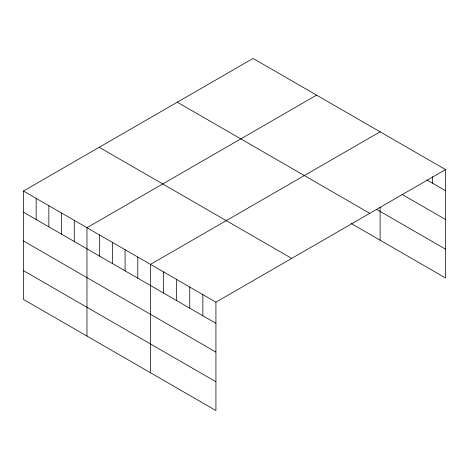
<?xml version="1.0" encoding="UTF-8"?>
<svg xmlns="http://www.w3.org/2000/svg" width="469" height="469" viewBox="0 0 469 469"><rect width="100%" height="100%" fill="white"/><g stroke="black" fill="none" stroke-linecap="round" stroke-linejoin="round"><path stroke-width="0.7" d="M445.55 169.59L215.933 302.159L215.933 410.539L23.45 299.41L23.45 191.024L253.067 58.461L445.55 169.59L445.55 277.976L351.07 223.426M316.587 95.131L86.97 227.7L86.97 336.085M380.107 131.807L150.49 264.369L150.49 372.755M426.849 179.932L445.55 190.731M401.921 194.33L445.55 219.521M376.478 209.303L445.55 249.18M177.294 102.207L369.777 213.336M99.223 147.278L291.706 258.407M23.45 191.024L215.933 302.159M23.45 212.164L215.933 323.293M23.45 240.955L215.933 352.084M23.45 270.619L215.933 381.748M432.459 176.614L432.459 183.174M380.107 207.163L380.107 240.187M202.848 294.602L202.848 315.737M189.757 287.046L189.757 308.18M176.666 279.483L176.666 300.623M163.581 271.926L163.581 293.066M137.786 257.035L137.786 278.176M125.082 249.701L125.082 270.842M112.378 242.367L112.378 263.508M99.674 235.033L99.674 256.174M74.266 220.366L74.266 241.506M61.562 213.032L61.562 234.166M48.858 205.698L48.858 226.832M36.154 198.364L36.154 219.498"/></g></svg>
